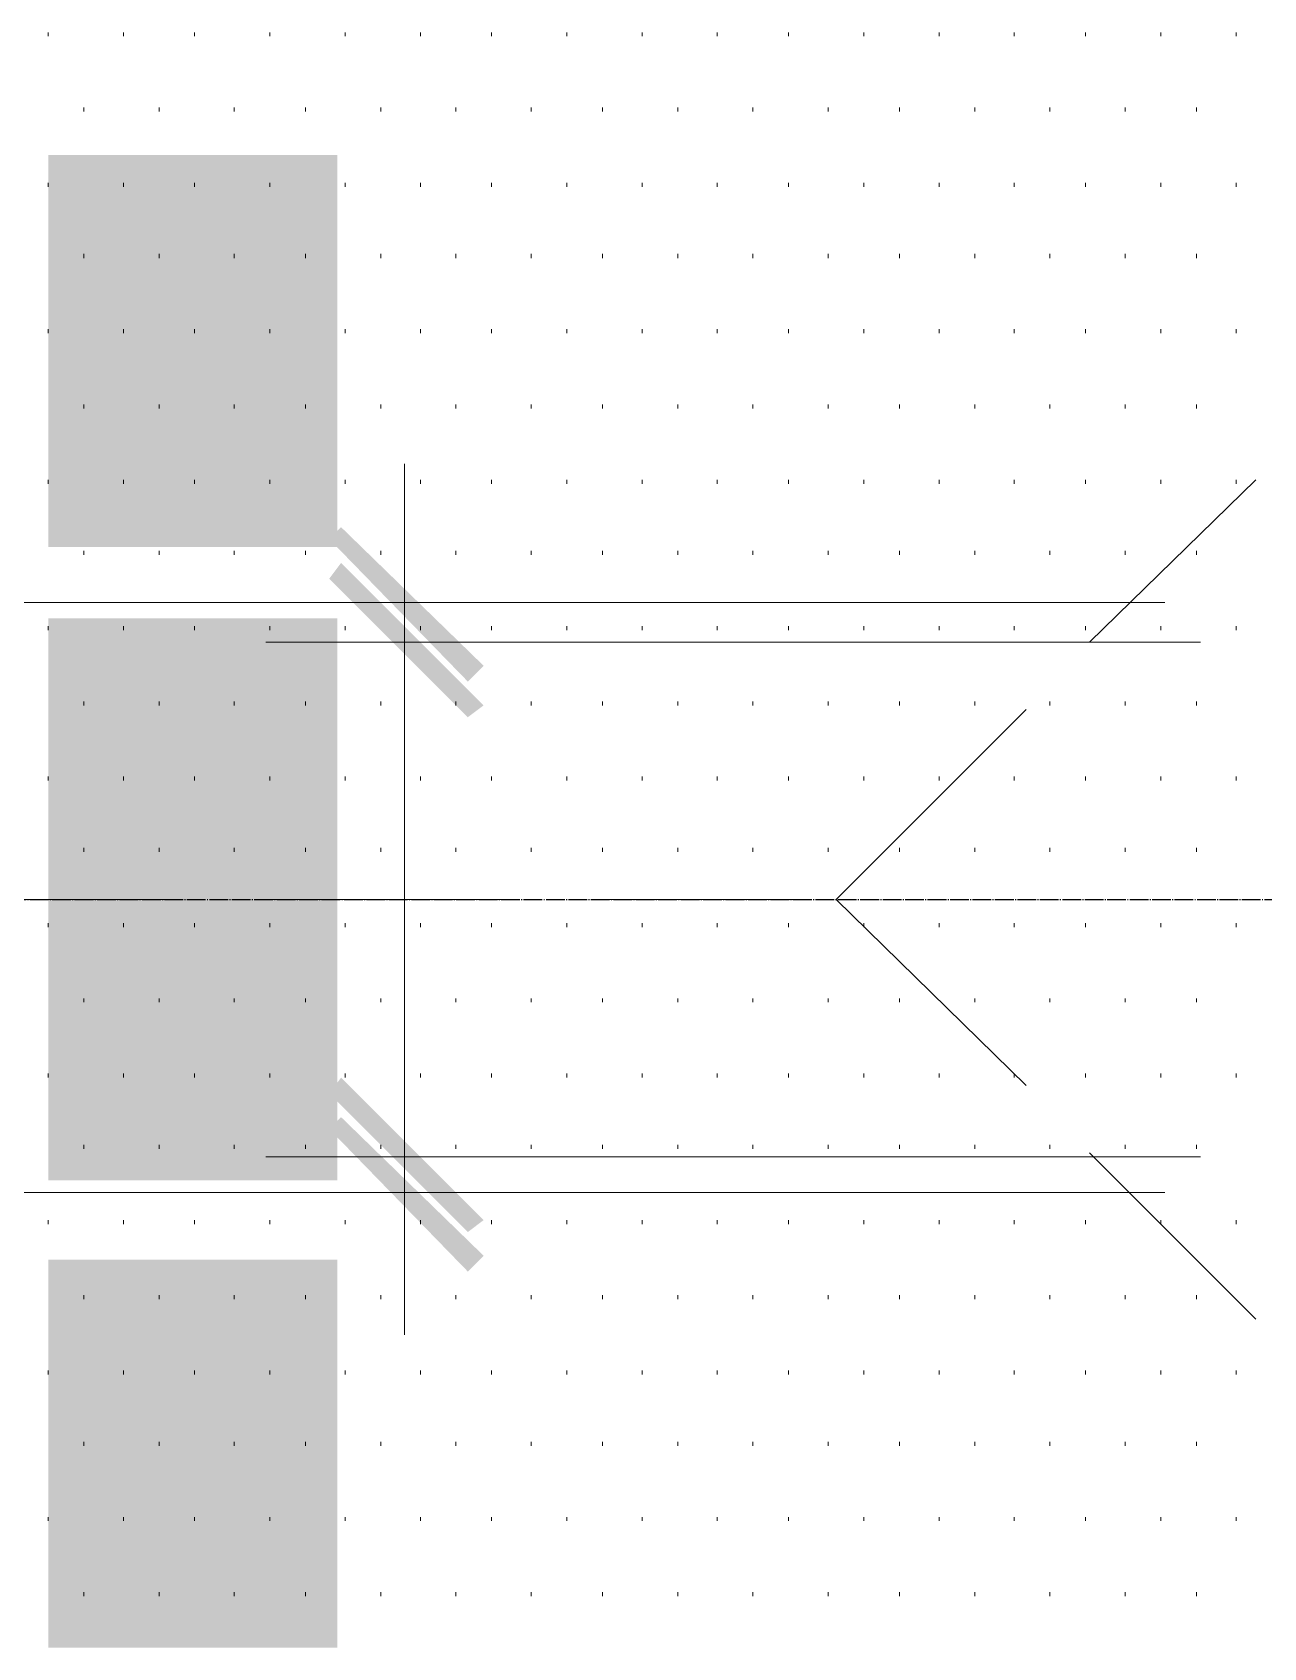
# Model space of a CAD drawing. Header units: millimetres. Extents: x -383313 to -161684, y -117025 to 99224.
# Drawn here: x -322343 to -321027, y -24382 to -22655 of the extents above; entities that cross this region are included whole.
import ezdxf

# ---------------------------------------------------------------- set-up
doc = ezdxf.new("R2010")
doc.units = ezdxf.units.MM
doc.header["$MEASUREMENT"] = 0
doc.linetypes.add('PS-GOST2.303 5', pattern=[24, 20, -1.5, 1, -1.5])
for name, color, linetype in [('PDF_Geometry', 7, 'Continuous'), ('PDF_Solid Fills', 7, 'Continuous'), ('PS_Оси', 5, 'PS-GOST2.303 5')]:
    doc.layers.add(name, color=color, linetype=linetype)

# ---------------------------------------------------------------- blocks, each defined once
blk = doc.blocks.new('A$Cf5759c35')
at = {"layer": 'PDF_Solid Fills'}
for points in [[(36165.2, -4627), (36165.2, -4627), (36165.2, -4652.4), (36169.4, -4656.7), (36169.4, -4660.9), (36173.7, -4669.4), (36177.9, -4673.6), (36177.9, -4673.6), (36182.1, -4677.8), (36190.6, -4682.1), (36190.6, -4627), (36190.6, -4627), (36190.6, -4618.6), (36190.6, -4614.3), (36194.8, -4605.9), (36199.1, -4601.6), (36203.3, -4597.4), (36211.8, -4593.2), (36211.8, -4593.2), (36216, -4588.9), (36220.2, -4588.9), (36224.5, -4584.7), (36228.7, -4584.7), (36232.9, -4584.7), (36241.4, -4580.5), (36249.9, -4580.5), (36254.1, -4580.5), (36262.6, -4580.5), (36271, -4580.5), (36283.7, -4580.5), (36292.2, -4580.5), (36292.2, -4580.5), (36304.9, -4580.5), (36313.4, -4580.5), (36321.8, -4580.5), (36330.3, -4580.5), (36334.5, -4580.5), (36343, -4580.5), (36351.5, -4584.7), (36355.7, -4584.7), (36359.9, -4584.7), (36364.2, -4588.9), (36368.4, -4588.9), (36372.6, -4593.2), (36376.9, -4593.2), (36381.1, -4597.4), (36385.3, -4605.9), (36389.6, -4610.1), (36393.8, -4614.3), (36393.8, -4622.8), (36393.8, -4627), (36398, -4682.1), (36402.3, -4677.8), (36406.5, -4673.6), (36410.7, -4669.4), (36410.7, -4660.9), (36415, -4656.7), (36415, -4648.2), (36419.2, -4644), (36419.2, -4635.5), (36419.2, -4627), (36419.2, -4627), (36419.2, -4618.6), (36419.2, -4614.3), (36415, -4605.9), (36415, -4601.6), (36410.7, -4593.2), (36406.5, -4588.9), (36406.5, -4584.7), (36402.3, -4580.5), (36398, -4576.2), (36393.8, -4572), (36389.6, -4567.8), (36381.1, -4563.5), (36376.9, -4563.5), (36368.4, -4559.3), (36364.2, -4555.1), (36359.9, -4555.1), (36355.7, -4555.1), (36351.5, -4550.8), (36343, -4550.8), (36338.8, -4550.8), (36330.3, -4550.8), (36321.8, -4546.6), (36317.6, -4546.6), (36309.1, -4546.6), (36300.7, -4546.6), (36292.2, -4546.6), (36288, -4546.6), (36279.5, -4546.6), (36271, -4546.6), (36262.6, -4546.6), (36258.3, -4546.6), (36249.9, -4550.8), (36245.6, -4550.8), (36237.2, -4550.8), (36232.9, -4550.8), (36224.5, -4555.1), (36220.2, -4555.1), (36211.8, -4559.3), (36207.5, -4563.5), (36199.1, -4563.5), (36194.8, -4567.8), (36194.8, -4567.8), (36190.6, -4572), (36186.4, -4576.2), (36177.9, -4580.5), (36173.7, -4588.9), (36173.7, -4593.2), (36169.4, -4593.2), (36169.4, -4601.6), (36165.2, -4605.9), (36165.2, -4614.3), (36165.2, -4622.8)], [(36190.6, -4682.1), (36194.8, -4686.3), (36199.1, -4690.5), (36207.5, -4694.8), (36211.8, -4699), (36220.2, -4699), (36220.2, -4703.2), (36228.7, -4703.2), (36232.9, -4703.2), (36241.4, -4707.5), (36245.6, -4707.5), (36254.1, -4707.5), (36258.3, -4707.5), (36266.8, -4707.5), (36275.3, -4707.5), (36283.7, -4711.7), (36292.2, -4711.7), (36296.4, -4711.7), (36304.9, -4711.7), (36313.4, -4707.5), (36321.8, -4707.5), (36330.3, -4707.5), (36338.8, -4707.5), (36343, -4707.5), (36351.5, -4703.2), (36355.7, -4703.2), (36364.2, -4699), (36368.4, -4699), (36372.6, -4694.8), (36381.1, -4694.8), (36385.3, -4690.5), (36389.6, -4686.3), (36393.8, -4686.3), (36398, -4682.1), (36393.8, -4627), (36393.8, -4631.3), (36393.8, -4635.5), (36389.6, -4644), (36389.6, -4648.2), (36385.3, -4652.4), (36381.1, -4660.9), (36372.6, -4665.1), (36372.6, -4665.1), (36368.4, -4665.1), (36364.2, -4669.4), (36359.9, -4669.4), (36355.7, -4673.6), (36347.2, -4673.6), (36343, -4673.6), (36334.5, -4677.8), (36326.1, -4677.8), (36317.6, -4677.8), (36309.1, -4677.8), (36300.7, -4677.8), (36292.2, -4677.8), (36283.7, -4677.8), (36275.3, -4677.8), (36266.8, -4677.8), (36258.3, -4677.8), (36249.9, -4677.8), (36245.6, -4673.6), (36237.2, -4673.6), (36232.9, -4673.6), (36224.5, -4669.4), (36220.2, -4669.4), (36216, -4665.1), (36211.8, -4665.1), (36207.5, -4660.9), (36203.3, -4656.7), (36199.1, -4652.4), (36194.8, -4648.2), (36190.6, -4644), (36190.6, -4635.5), (36190.6, -4627)], [(36165.2, -4775.2), (36165.2, -4800.6), (36326.1, -4914.9), (36355.7, -4914.9), (36355.7, -4804.8), (36415, -4804.8), (36415, -4775.2), (36355.7, -4775.2), (36355.7, -4741.3), (36326.1, -4741.3), (36326.1, -4775.2), (36326.1, -4885.3), (36216, -4804.8)], [(36165.2, -4775.2), (36216, -4804.8), (36326.1, -4804.8), (36326.1, -4885.3), (36326.1, -4775.2)], [(36165.2, -5118.1), (36165.2, -5118.1), (36165.2, -5143.5), (36169.4, -5147.7), (36169.4, -5152), (36173.7, -5160.4), (36177.9, -5164.7), (36177.9, -5164.7), (36182.1, -5168.9), (36190.6, -5173.1), (36190.6, -5118.1), (36190.6, -5118.1), (36190.6, -5109.6), (36190.6, -5105.4), (36194.8, -5096.9), (36199.1, -5092.7), (36203.3, -5088.5), (36211.8, -5084.2), (36211.8, -5084.2), (36216, -5080), (36220.2, -5080), (36224.5, -5075.8), (36228.7, -5075.8), (36232.9, -5075.8), (36241.4, -5071.5), (36249.9, -5071.5), (36254.1, -5071.5), (36262.6, -5071.5), (36271, -5071.5), (36283.7, -5071.5), (36292.2, -5071.5), (36292.2, -5071.5), (36304.9, -5071.5), (36313.4, -5071.5), (36321.8, -5071.5), (36330.3, -5071.5), (36334.5, -5071.5), (36343, -5071.5), (36351.5, -5075.8), (36355.7, -5075.8), (36359.9, -5075.8), (36364.2, -5080), (36368.4, -5080), (36372.6, -5084.2), (36376.9, -5084.2), (36381.1, -5088.5), (36385.3, -5096.9), (36389.6, -5101.2), (36393.8, -5105.4), (36393.8, -5113.9), (36393.8, -5118.1), (36398, -5173.1), (36402.3, -5168.9), (36406.5, -5164.7), (36410.7, -5160.4), (36410.7, -5152), (36415, -5147.7), (36415, -5139.3), (36419.2, -5135), (36419.2, -5126.6), (36419.2, -5118.1), (36419.2, -5118.1), (36419.2, -5109.6), (36419.2, -5105.4), (36415, -5096.9), (36415, -5092.7), (36410.7, -5084.2), (36406.5, -5080), (36406.5, -5075.8), (36402.3, -5071.5), (36398, -5067.3), (36393.8, -5063.1), (36389.6, -5058.8), (36381.1, -5054.6), (36376.9, -5054.6), (36368.4, -5050.4), (36364.2, -5046.1), (36359.9, -5046.1), (36355.7, -5046.1), (36351.5, -5041.9), (36343, -5041.9), (36338.8, -5041.9), (36330.3, -5041.9), (36321.8, -5037.7), (36317.6, -5037.7), (36309.1, -5037.7), (36300.7, -5037.7), (36292.2, -5037.7), (36288, -5037.7), (36279.5, -5037.7), (36271, -5037.7), (36262.6, -5037.7), (36258.3, -5037.7), (36249.9, -5041.9), (36245.6, -5041.9), (36237.2, -5041.9), (36232.9, -5041.9), (36224.5, -5046.1), (36220.2, -5046.1), (36211.8, -5050.4), (36207.5, -5054.6), (36199.1, -5054.6), (36194.8, -5058.8), (36194.8, -5058.8), (36190.6, -5063.1), (36186.4, -5067.3), (36177.9, -5071.5), (36173.7, -5080), (36173.7, -5084.2), (36169.4, -5084.2), (36169.4, -5092.7), (36165.2, -5096.9), (36165.2, -5105.4), (36165.2, -5113.9)], [(36190.6, -5173.1), (36194.8, -5177.4), (36199.1, -5181.6), (36207.5, -5185.8), (36211.8, -5190.1), (36220.2, -5190.1), (36220.2, -5194.3), (36228.7, -5194.3), (36232.9, -5194.3), (36241.4, -5198.5), (36245.6, -5198.5), (36254.1, -5198.5), (36258.3, -5198.5), (36266.8, -5198.5), (36275.3, -5198.5), (36283.7, -5202.8), (36292.2, -5202.8), (36296.4, -5202.8), (36304.9, -5202.8), (36313.4, -5198.5), (36321.8, -5198.5), (36330.3, -5198.5), (36338.8, -5198.5), (36343, -5198.5), (36351.5, -5194.3), (36355.7, -5194.3), (36364.2, -5190.1), (36368.4, -5190.1), (36372.6, -5185.8), (36381.1, -5185.8), (36385.3, -5181.6), (36389.6, -5177.4), (36393.8, -5177.4), (36398, -5173.1), (36393.8, -5118.1), (36393.8, -5122.3), (36393.8, -5126.6), (36389.6, -5135), (36389.6, -5139.3), (36385.3, -5143.5), (36381.1, -5152), (36372.6, -5156.2), (36372.6, -5156.2), (36368.4, -5156.2), (36364.2, -5160.4), (36359.9, -5160.4), (36355.7, -5164.7), (36347.2, -5164.7), (36343, -5164.7), (36334.5, -5168.9), (36326.1, -5168.9), (36317.6, -5168.9), (36309.1, -5168.9), (36300.7, -5168.9), (36292.2, -5168.9), (36283.7, -5168.9), (36275.3, -5168.9), (36266.8, -5168.9), (36258.3, -5168.9), (36249.9, -5168.9), (36245.6, -5164.7), (36237.2, -5164.7), (36232.9, -5164.7), (36224.5, -5160.4), (36220.2, -5160.4), (36216, -5156.2), (36211.8, -5156.2), (36207.5, -5152), (36203.3, -5147.7), (36199.1, -5143.5), (36194.8, -5139.3), (36190.6, -5135), (36190.6, -5126.6), (36190.6, -5118.1)], [(36271, -5253.6), (36275.3, -5317.1), (36275.3, -5308.6), (36279.5, -5300.1), (36279.5, -5291.7), (36283.7, -5287.4), (36288, -5283.2), (36292.2, -5279), (36296.4, -5274.7), (36300.7, -5270.5), (36304.9, -5266.3), (36313.4, -5266.3), (36317.6, -5262), (36326.1, -5262), (36334.5, -5262), (36334.5, -5262), (36338.8, -5262), (36347.2, -5262), (36355.7, -5266.3), (36359.9, -5266.3), (36368.4, -5270.5), (36372.6, -5274.7), (36376.9, -5279), (36376.9, -5279), (36385.3, -5283.2), (36385.3, -5291.7), (36389.6, -5295.9), (36393.8, -5300.1), (36393.8, -5308.6), (36393.8, -5317.1), (36393.8, -5253.6), (36389.6, -5249.3), (36389.6, -5249.3), (36381.1, -5245.1), (36376.9, -5240.9), (36372.6, -5236.6), (36364.2, -5236.6), (36359.9, -5232.4), (36351.5, -5232.4), (36343, -5232.4), (36338.8, -5228.2), (36330.3, -5228.2), (36326.1, -5228.2), (36321.8, -5232.4), (36313.4, -5232.4), (36304.9, -5232.4), (36300.7, -5236.6), (36292.2, -5236.6), (36288, -5240.9), (36283.7, -5245.1), (36275.3, -5249.3)], [(36169.4, -5240.9), (36169.4, -5367.9), (36296.4, -5389), (36300.7, -5359.4), (36296.4, -5359.4), (36292.2, -5355.2), (36288, -5346.7), (36283.7, -5342.5), (36283.7, -5342.5), (36279.5, -5338.2), (36279.5, -5329.8), (36275.3, -5321.3), (36275.3, -5317.1), (36271, -5253.6), (36271, -5253.6), (36266.8, -5257.8), (36266.8, -5355.2), (36199.1, -5342.5), (36199.1, -5240.9)], [(36249.9, -5308.6), (36249.9, -5308.6), (36249.9, -5321.3), (36254.1, -5329.8), (36254.1, -5338.2), (36258.3, -5342.5), (36262.6, -5346.7), (36266.8, -5355.2), (36266.8, -5257.8), (36262.6, -5262), (36258.3, -5270.5), (36254.1, -5274.7), (36254.1, -5279), (36249.9, -5287.4), (36249.9, -5291.7), (36249.9, -5300.1)], [(36347.2, -5363.6), (36351.5, -5397.5), (36351.5, -5393.3), (36368.4, -5393.3), (36372.6, -5389), (36381.1, -5389), (36385.3, -5384.8), (36389.6, -5380.6), (36393.8, -5376.3), (36398, -5372.1), (36402.3, -5367.9), (36406.5, -5363.6), (36410.7, -5355.2), (36415, -5350.9), (36415, -5342.5), (36415, -5338.2), (36419.2, -5329.8), (36419.2, -5321.3), (36419.2, -5317.1), (36419.2, -5312.8), (36419.2, -5308.6), (36419.2, -5300.1), (36415, -5291.7), (36415, -5287.4), (36410.7, -5279), (36410.7, -5274.7), (36406.5, -5270.5), (36402.3, -5262), (36398, -5257.8), (36393.8, -5253.6), (36393.8, -5317.1), (36393.8, -5317.1), (36393.8, -5321.3), (36393.8, -5329.8), (36389.6, -5334), (36385.3, -5342.5), (36381.1, -5346.7), (36376.9, -5350.9), (36372.6, -5355.2), (36368.4, -5355.2), (36359.9, -5359.4), (36355.7, -5363.6)], [(36271, -5448.3), (36275.3, -5511.8), (36275.3, -5503.3), (36279.5, -5494.9), (36279.5, -5486.4), (36283.7, -5482.2), (36288, -5477.9), (36292.2, -5473.7), (36296.4, -5469.5), (36300.7, -5465.2), (36304.9, -5461), (36313.4, -5461), (36317.6, -5456.8), (36326.1, -5456.8), (36334.5, -5456.8), (36334.5, -5456.8), (36338.8, -5456.8), (36347.2, -5456.8), (36355.7, -5461), (36359.9, -5461), (36368.4, -5465.2), (36372.6, -5469.5), (36376.9, -5473.7), (36376.9, -5473.7), (36385.3, -5477.9), (36385.3, -5486.4), (36389.6, -5490.6), (36393.8, -5494.9), (36393.8, -5503.3), (36393.8, -5511.8), (36393.8, -5448.3), (36389.6, -5444.1), (36389.6, -5444.1), (36381.1, -5439.8), (36376.9, -5435.6), (36372.6, -5431.4), (36364.2, -5431.4), (36359.9, -5427.1), (36351.5, -5427.1), (36343, -5427.1), (36338.8, -5422.9), (36330.3, -5422.9), (36326.1, -5422.9), (36321.8, -5427.1), (36313.4, -5427.1), (36304.9, -5427.1), (36300.7, -5431.4), (36292.2, -5431.4), (36288, -5435.6), (36283.7, -5439.8), (36275.3, -5444.1)], [(36169.4, -5435.6), (36169.4, -5562.6), (36296.4, -5583.8), (36300.7, -5554.1), (36296.4, -5554.1), (36292.2, -5549.9), (36288, -5541.4), (36283.7, -5537.2), (36283.7, -5537.2), (36279.5, -5533), (36279.5, -5524.5), (36275.3, -5516), (36275.3, -5511.8), (36271, -5448.3), (36271, -5448.3), (36266.8, -5452.5), (36266.8, -5549.9), (36199.1, -5537.2), (36199.1, -5435.6)], [(36249.9, -5503.3), (36249.9, -5503.3), (36249.9, -5516), (36254.1, -5524.5), (36254.1, -5533), (36258.3, -5537.2), (36262.6, -5541.4), (36266.8, -5549.9), (36266.8, -5452.5), (36262.6, -5456.8), (36258.3, -5465.2), (36254.1, -5469.5), (36254.1, -5473.7), (36249.9, -5482.2), (36249.9, -5486.4), (36249.9, -5494.9)], [(36347.2, -5558.4), (36351.5, -5592.2), (36351.5, -5588), (36368.4, -5588), (36372.6, -5583.8), (36381.1, -5583.8), (36385.3, -5579.5), (36389.6, -5575.3), (36393.8, -5571.1), (36398, -5566.8), (36402.3, -5562.6), (36406.5, -5558.4), (36410.7, -5549.9), (36415, -5545.7), (36415, -5537.2), (36415, -5533), (36419.2, -5524.5), (36419.2, -5516), (36419.2, -5511.8), (36419.2, -5507.6), (36419.2, -5503.3), (36419.2, -5494.9), (36415, -5486.4), (36415, -5482.2), (36410.7, -5473.7), (36410.7, -5469.5), (36406.5, -5465.2), (36402.3, -5456.8), (36398, -5452.5), (36393.8, -5448.3), (36393.8, -5511.8), (36393.8, -5511.8), (36393.8, -5516), (36393.8, -5524.5), (36389.6, -5528.7), (36385.3, -5537.2), (36381.1, -5541.4), (36376.9, -5545.7), (36372.6, -5549.9), (36368.4, -5549.9), (36359.9, -5554.1), (36355.7, -5558.4)], [(36165.2, -5808.1), (36165.2, -5808.1), (36165.2, -5833.5), (36169.4, -5837.8), (36169.4, -5842), (36173.7, -5850.5), (36177.9, -5854.7), (36177.9, -5854.7), (36182.1, -5858.9), (36190.6, -5863.2), (36190.6, -5808.1), (36190.6, -5808.1), (36190.6, -5799.7), (36190.6, -5795.4), (36194.8, -5787), (36199.1, -5782.7), (36203.3, -5778.5), (36211.8, -5774.3), (36211.8, -5774.3), (36216, -5770), (36220.2, -5770), (36224.5, -5765.8), (36228.7, -5765.8), (36232.9, -5765.8), (36241.4, -5761.6), (36249.9, -5761.6), (36254.1, -5761.6), (36262.6, -5761.6), (36271, -5761.6), (36283.7, -5761.6), (36292.2, -5761.6), (36292.2, -5761.6), (36304.9, -5761.6), (36313.4, -5761.6), (36321.8, -5761.6), (36330.3, -5761.6), (36334.5, -5761.6), (36343, -5761.6), (36351.5, -5765.8), (36355.7, -5765.8), (36359.9, -5765.8), (36364.2, -5770), (36368.4, -5770), (36372.6, -5774.3), (36376.9, -5774.3), (36381.1, -5778.5), (36385.3, -5787), (36389.6, -5791.2), (36393.8, -5795.4), (36393.8, -5803.9), (36393.8, -5808.1), (36398, -5863.2), (36402.3, -5858.9), (36406.5, -5854.7), (36410.7, -5850.5), (36410.7, -5842), (36415, -5837.8), (36415, -5829.3), (36419.2, -5825.1), (36419.2, -5816.6), (36419.2, -5808.1), (36419.2, -5808.1), (36419.2, -5799.7), (36419.2, -5795.4), (36415, -5787), (36415, -5782.7), (36410.7, -5774.3), (36406.5, -5770), (36406.5, -5765.8), (36402.3, -5761.6), (36398, -5757.3), (36393.8, -5753.1), (36389.6, -5748.9), (36381.1, -5744.6), (36376.9, -5744.6), (36368.4, -5740.4), (36364.2, -5736.2), (36359.9, -5736.2), (36355.7, -5736.2), (36351.5, -5731.9), (36343, -5731.9), (36338.8, -5731.9), (36330.3, -5731.9), (36321.8, -5727.7), (36317.6, -5727.7), (36309.1, -5727.7), (36300.7, -5727.7), (36292.2, -5727.7), (36288, -5727.7), (36279.5, -5727.7), (36271, -5727.7), (36262.6, -5727.7), (36258.3, -5727.7), (36249.9, -5731.9), (36245.6, -5731.9), (36237.2, -5731.9), (36232.9, -5731.9), (36224.5, -5736.2), (36220.2, -5736.2), (36211.8, -5740.4), (36207.5, -5744.6), (36199.1, -5744.6), (36194.8, -5748.9), (36194.8, -5748.9), (36190.6, -5753.1), (36186.4, -5757.3), (36177.9, -5761.6), (36173.7, -5770), (36173.7, -5774.3), (36169.4, -5774.3), (36169.4, -5782.7), (36165.2, -5787), (36165.2, -5795.4), (36165.2, -5803.9)], [(36190.6, -5863.2), (36194.8, -5867.4), (36199.1, -5871.6), (36207.5, -5875.9), (36211.8, -5880.1), (36220.2, -5880.1), (36220.2, -5884.3), (36228.7, -5884.3), (36232.9, -5884.3), (36241.4, -5888.6), (36245.6, -5888.6), (36254.1, -5888.6), (36258.3, -5888.6), (36266.8, -5888.6), (36275.3, -5888.6), (36283.7, -5892.8), (36292.2, -5892.8), (36296.4, -5892.8), (36304.9, -5892.8), (36313.4, -5888.6), (36321.8, -5888.6), (36330.3, -5888.6), (36338.8, -5888.6), (36343, -5888.6), (36351.5, -5884.3), (36355.7, -5884.3), (36364.2, -5880.1), (36368.4, -5880.1), (36372.6, -5875.9), (36381.1, -5875.9), (36385.3, -5871.6), (36389.6, -5867.4), (36393.8, -5867.4), (36398, -5863.2), (36393.8, -5808.1), (36393.8, -5812.4), (36393.8, -5816.6), (36389.6, -5825.1), (36389.6, -5829.3), (36385.3, -5833.5), (36381.1, -5842), (36372.6, -5846.2), (36372.6, -5846.2), (36368.4, -5846.2), (36364.2, -5850.5), (36359.9, -5850.5), (36355.7, -5854.7), (36347.2, -5854.7), (36343, -5854.7), (36334.5, -5858.9), (36326.1, -5858.9), (36317.6, -5858.9), (36309.1, -5858.9), (36300.7, -5858.9), (36292.2, -5858.9), (36283.7, -5858.9), (36275.3, -5858.9), (36266.8, -5858.9), (36258.3, -5858.9), (36249.9, -5858.9), (36245.6, -5854.7), (36237.2, -5854.7), (36232.9, -5854.7), (36224.5, -5850.5), (36220.2, -5850.5), (36216, -5846.2), (36211.8, -5846.2), (36207.5, -5842), (36203.3, -5837.8), (36199.1, -5833.5), (36194.8, -5829.3), (36190.6, -5825.1), (36190.6, -5816.6), (36190.6, -5808.1)], [(36165.2, -5956.3), (36165.2, -5981.7), (36326.1, -6096), (36355.7, -6096), (36355.7, -5985.9), (36415, -5985.9), (36415, -5956.3), (36355.7, -5956.3), (36355.7, -5922.4), (36326.1, -5922.4), (36326.1, -5956.3), (36326.1, -6066.4), (36216, -5985.9)], [(36165.2, -5956.3), (36216, -5985.9), (36326.1, -5985.9), (36326.1, -6066.4), (36326.1, -5956.3)]]:
    blk.add_hatch(color=8, dxfattribs=at).paths.add_polyline_path(points)
at = {"layer": 'PDF_Geometry', "color": 8, "lineweight": 9}
for points in [[(36135.6, -4394.2), (36135.6, -4390)], [(36216, -4394.2), (36216, -4390)], [(36292.2, -4394.2), (36292.2, -4390)], [(36372.6, -4394.2), (36372.6, -4390)], [(36453.1, -4394.2), (36453.1, -4390)], [(36533.5, -4394.2), (36533.5, -4390)], [(36609.7, -4394.2), (36609.7, -4390)], [(36690.1, -4394.2), (36690.1, -4390)], [(36770.6, -4394.2), (36770.6, -4390)], [(36851, -4394.2), (36851, -4390)], [(36927.2, -4394.2), (36927.2, -4390)], [(37007.6, -4394.2), (37007.6, -4390)], [(37088.1, -4394.2), (37088.1, -4390)], [(37168.5, -4394.2), (37168.5, -4390)], [(37244.7, -4394.2), (37244.7, -4390)], [(37325.1, -4394.2), (37325.1, -4390)], [(37405.6, -4394.2), (37405.6, -4390)], [(36173.7, -4474.6), (36173.7, -4470.4)], [(36254.1, -4474.6), (36254.1, -4470.4)], [(36334.5, -4474.6), (36334.5, -4470.4)], [(36410.7, -4474.6), (36410.7, -4470.4)], [(36491.2, -4474.6), (36491.2, -4470.4)], [(36571.6, -4474.6), (36571.6, -4470.4)], [(36652, -4474.6), (36652, -4470.4)], [(36728.2, -4474.6), (36728.2, -4470.4)], [(36808.7, -4474.6), (36808.7, -4470.4)], [(36889.1, -4474.6), (36889.1, -4470.4)], [(36969.5, -4474.6), (36969.5, -4470.4)], [(37045.7, -4474.6), (37045.7, -4470.4)], [(37126.2, -4474.6), (37126.2, -4470.4)], [(37206.6, -4474.6), (37206.6, -4470.4)], [(37287, -4474.6), (37287, -4470.4)], [(37363.2, -4474.6), (37363.2, -4470.4)], [(36135.6, -4555.1), (36135.6, -4550.8)], [(36216, -4555.1), (36216, -4550.8)], [(36292.2, -4555.1), (36292.2, -4550.8)], [(36372.6, -4555.1), (36372.6, -4550.8)], [(36453.1, -4555.1), (36453.1, -4550.8)], [(36533.5, -4555.1), (36533.5, -4550.8)], [(36609.7, -4555.1), (36609.7, -4550.8)], [(36690.1, -4555.1), (36690.1, -4550.8)], [(36770.6, -4555.1), (36770.6, -4550.8)], [(36851, -4555.1), (36851, -4550.8)], [(36927.2, -4555.1), (36927.2, -4550.8)], [(37007.6, -4555.1), (37007.6, -4550.8)], [(37088.1, -4555.1), (37088.1, -4550.8)], [(37168.5, -4555.1), (37168.5, -4550.8)], [(37244.7, -4555.1), (37244.7, -4550.8)], [(37325.1, -4555.1), (37325.1, -4550.8)], [(37405.6, -4555.1), (37405.6, -4550.8)], [(36173.7, -4631.3), (36173.7, -4627)], [(36254.1, -4631.3), (36254.1, -4627)], [(36334.5, -4631.3), (36334.5, -4627)], [(36410.7, -4631.3), (36410.7, -4627)], [(36491.2, -4631.3), (36491.2, -4627)], [(36571.6, -4631.3), (36571.6, -4627)], [(36652, -4631.3), (36652, -4627)], [(36728.2, -4631.3), (36728.2, -4627)], [(36808.7, -4631.3), (36808.7, -4627)], [(36889.1, -4631.3), (36889.1, -4627)], [(36969.5, -4631.3), (36969.5, -4627)], [(37045.7, -4631.3), (37045.7, -4627)], [(37126.2, -4631.3), (37126.2, -4627)], [(37206.6, -4631.3), (37206.6, -4627)], [(37287, -4631.3), (37287, -4627)], [(37363.2, -4631.3), (37363.2, -4627)], [(36135.6, -4711.7), (36135.6, -4707.5)], [(36216, -4711.7), (36216, -4707.5)], [(36292.2, -4711.7), (36292.2, -4707.5)], [(36372.6, -4711.7), (36372.6, -4707.5)], [(36453.1, -4711.7), (36453.1, -4707.5)], [(36533.5, -4711.7), (36533.5, -4707.5)], [(36609.7, -4711.7), (36609.7, -4707.5)], [(36690.1, -4711.7), (36690.1, -4707.5)], [(36770.6, -4711.7), (36770.6, -4707.5)], [(36851, -4711.7), (36851, -4707.5)], [(36927.2, -4711.7), (36927.2, -4707.5)], [(37007.6, -4711.7), (37007.6, -4707.5)], [(37088.1, -4711.7), (37088.1, -4707.5)], [(37168.5, -4711.7), (37168.5, -4707.5)], [(37244.7, -4711.7), (37244.7, -4707.5)], [(37325.1, -4711.7), (37325.1, -4707.5)], [(37405.6, -4711.7), (37405.6, -4707.5)], [(36173.7, -4792.1), (36173.7, -4787.9)], [(36254.1, -4792.1), (36254.1, -4787.9)], [(36334.5, -4792.1), (36334.5, -4787.9)], [(36410.7, -4792.1), (36410.7, -4787.9)], [(36491.2, -4792.1), (36491.2, -4787.9)], [(36571.6, -4792.1), (36571.6, -4787.9)], [(36652, -4792.1), (36652, -4787.9)], [(36728.2, -4792.1), (36728.2, -4787.9)], [(36808.7, -4792.1), (36808.7, -4787.9)], [(36889.1, -4792.1), (36889.1, -4787.9)], [(36969.5, -4792.1), (36969.5, -4787.9)], [(37045.7, -4792.1), (37045.7, -4787.9)], [(37126.2, -4792.1), (37126.2, -4787.9)], [(37206.6, -4792.1), (37206.6, -4787.9)], [(37287, -4792.1), (37287, -4787.9)], [(37363.2, -4792.1), (37363.2, -4787.9)], [(36135.6, -4872.6), (36135.6, -4868.3)], [(36216, -4872.6), (36216, -4868.3)], [(36292.2, -4872.6), (36292.2, -4868.3)], [(36372.6, -4872.6), (36372.6, -4868.3)], [(36453.1, -4872.6), (36453.1, -4868.3)], [(36533.5, -4872.6), (36533.5, -4868.3)], [(36609.7, -4872.6), (36609.7, -4868.3)], [(36690.1, -4872.6), (36690.1, -4868.3)], [(36770.6, -4872.6), (36770.6, -4868.3)], [(36851, -4872.6), (36851, -4868.3)], [(36927.2, -4872.6), (36927.2, -4868.3)], [(37007.6, -4872.6), (37007.6, -4868.3)], [(37088.1, -4872.6), (37088.1, -4868.3)], [(37168.5, -4872.6), (37168.5, -4868.3)], [(37244.7, -4872.6), (37244.7, -4868.3)], [(37325.1, -4872.6), (37325.1, -4868.3)], [(37405.6, -4872.6), (37405.6, -4868.3)], [(36173.7, -4948.8), (36173.7, -4944.5)], [(36254.1, -4948.8), (36254.1, -4944.5)], [(36334.5, -4948.8), (36334.5, -4944.5)], [(36410.7, -4948.8), (36410.7, -4944.5)], [(36491.2, -4948.8), (36491.2, -4944.5)], [(36571.6, -4948.8), (36571.6, -4944.5)], [(36652, -4948.8), (36652, -4944.5)], [(36728.2, -4948.8), (36728.2, -4944.5)], [(36808.7, -4948.8), (36808.7, -4944.5)], [(36889.1, -4948.8), (36889.1, -4944.5)], [(36969.5, -4948.8), (36969.5, -4944.5)], [(37045.7, -4948.8), (37045.7, -4944.5)], [(37126.2, -4948.8), (37126.2, -4944.5)], [(37206.6, -4948.8), (37206.6, -4944.5)], [(37287, -4948.8), (37287, -4944.5)], [(37363.2, -4948.8), (37363.2, -4944.5)], [(36135.6, -5029.2), (36135.6, -5025)], [(36216, -5029.2), (36216, -5025)], [(36292.2, -5029.2), (36292.2, -5025)], [(36372.6, -5029.2), (36372.6, -5025)], [(36453.1, -5029.2), (36453.1, -5025)], [(36533.5, -5029.2), (36533.5, -5025)], [(36609.7, -5029.2), (36609.7, -5025)], [(36690.1, -5029.2), (36690.1, -5025)], [(36770.6, -5029.2), (36770.6, -5025)], [(36851, -5029.2), (36851, -5025)], [(36927.2, -5029.2), (36927.2, -5025)], [(37007.6, -5029.2), (37007.6, -5025)], [(37088.1, -5029.2), (37088.1, -5025)], [(37168.5, -5029.2), (37168.5, -5025)], [(37244.7, -5029.2), (37244.7, -5025)], [(37325.1, -5029.2), (37325.1, -5025)], [(37405.6, -5029.2), (37405.6, -5025)], [(36173.7, -5109.6), (36173.7, -5105.4)], [(36254.1, -5109.6), (36254.1, -5105.4)], [(36334.5, -5109.6), (36334.5, -5105.4)], [(36410.7, -5109.6), (36410.7, -5105.4)], [(36491.2, -5109.6), (36491.2, -5105.4)], [(36571.6, -5109.6), (36571.6, -5105.4)], [(36652, -5109.6), (36652, -5105.4)], [(36728.2, -5109.6), (36728.2, -5105.4)], [(36808.7, -5109.6), (36808.7, -5105.4)], [(36889.1, -5109.6), (36889.1, -5105.4)], [(36969.5, -5109.6), (36969.5, -5105.4)], [(37045.7, -5109.6), (37045.7, -5105.4)], [(37126.2, -5109.6), (37126.2, -5105.4)], [(37206.6, -5109.6), (37206.6, -5105.4)], [(37287, -5109.6), (37287, -5105.4)], [(37363.2, -5109.6), (37363.2, -5105.4)], [(36135.6, -5190.1), (36135.6, -5185.8)], [(36216, -5190.1), (36216, -5185.8)], [(36292.2, -5190.1), (36292.2, -5185.8)], [(36372.6, -5190.1), (36372.6, -5185.8)], [(36453.1, -5190.1), (36453.1, -5185.8)], [(36533.5, -5190.1), (36533.5, -5185.8)], [(36609.7, -5190.1), (36609.7, -5185.8)], [(36690.1, -5190.1), (36690.1, -5185.8)], [(36770.6, -5190.1), (36770.6, -5185.8)], [(36851, -5190.1), (36851, -5185.8)], [(36927.2, -5190.1), (36927.2, -5185.8)], [(37007.6, -5190.1), (37007.6, -5185.8)], [(37088.1, -5190.1), (37088.1, -5185.8)], [(37168.5, -5190.1), (37168.5, -5185.8)], [(37244.7, -5190.1), (37244.7, -5185.8)], [(37325.1, -5190.1), (37325.1, -5185.8)], [(37405.6, -5190.1), (37405.6, -5185.8)], [(36173.7, -5266.3), (36173.7, -5262)], [(36254.1, -5266.3), (36254.1, -5262)], [(36334.5, -5266.3), (36334.5, -5262)], [(36410.7, -5266.3), (36410.7, -5262)], [(36491.2, -5266.3), (36491.2, -5262)], [(36571.6, -5266.3), (36571.6, -5262)], [(36652, -5266.3), (36652, -5262)], [(36728.2, -5266.3), (36728.2, -5262)], [(36808.7, -5266.3), (36808.7, -5262)], [(36889.1, -5266.3), (36889.1, -5262)], [(36969.5, -5266.3), (36969.5, -5262)], [(37045.7, -5266.3), (37045.7, -5262)], [(37126.2, -5266.3), (37126.2, -5262)], [(37206.6, -5266.3), (37206.6, -5262)], [(37287, -5266.3), (37287, -5262)], [(37363.2, -5266.3), (37363.2, -5262)], [(36135.6, -5346.7), (36135.6, -5342.5)], [(36216, -5346.7), (36216, -5342.5)], [(36292.2, -5346.7), (36292.2, -5342.5)], [(36372.6, -5346.7), (36372.6, -5342.5)], [(36453.1, -5346.7), (36453.1, -5342.5)], [(36533.5, -5346.7), (36533.5, -5342.5)], [(36609.7, -5346.7), (36609.7, -5342.5)], [(36690.1, -5346.7), (36690.1, -5342.5)], [(36770.6, -5346.7), (36770.6, -5342.5)], [(36851, -5346.7), (36851, -5342.5)], [(36927.2, -5346.7), (36927.2, -5342.5)], [(37007.6, -5346.7), (37007.6, -5342.5)], [(37088.1, -5346.7), (37088.1, -5342.5)], [(37168.5, -5346.7), (37168.5, -5342.5)], [(37244.7, -5346.7), (37244.7, -5342.5)], [(37325.1, -5346.7), (37325.1, -5342.5)], [(37405.6, -5346.7), (37405.6, -5342.5)], [(36173.7, -5427.1), (36173.7, -5422.9)], [(36254.1, -5427.1), (36254.1, -5422.9)], [(36334.5, -5427.1), (36334.5, -5422.9)], [(36410.7, -5427.1), (36410.7, -5422.9)], [(36491.2, -5427.1), (36491.2, -5422.9)], [(36571.6, -5427.1), (36571.6, -5422.9)], [(36652, -5427.1), (36652, -5422.9)], [(36728.2, -5427.1), (36728.2, -5422.9)], [(36808.7, -5427.1), (36808.7, -5422.9)], [(36889.1, -5427.1), (36889.1, -5422.9)], [(36969.5, -5427.1), (36969.5, -5422.9)], [(37045.7, -5427.1), (37045.7, -5422.9)], [(37126.2, -5427.1), (37126.2, -5422.9)], [(37206.6, -5427.1), (37206.6, -5422.9)], [(37287, -5427.1), (37287, -5422.9)], [(37363.2, -5427.1), (37363.2, -5422.9)], [(36135.6, -5507.6), (36135.6, -5503.3)], [(36216, -5507.6), (36216, -5503.3)], [(36292.2, -5507.6), (36292.2, -5503.3)], [(36372.6, -5507.6), (36372.6, -5503.3)], [(36453.1, -5507.6), (36453.1, -5503.3)], [(36533.5, -5507.6), (36533.5, -5503.3)], [(36609.7, -5507.6), (36609.7, -5503.3)], [(36690.1, -5507.6), (36690.1, -5503.3)], [(36770.6, -5507.6), (36770.6, -5503.3)], [(36851, -5507.6), (36851, -5503.3)], [(36927.2, -5507.6), (36927.2, -5503.3)], [(37007.6, -5507.6), (37007.6, -5503.3)], [(37088.1, -5507.6), (37088.1, -5503.3)], [(37168.5, -5507.6), (37168.5, -5503.3)], [(37244.7, -5507.6), (37244.7, -5503.3)], [(37325.1, -5507.6), (37325.1, -5503.3)], [(37405.6, -5507.6), (37405.6, -5503.3)], [(36173.7, -5583.8), (36173.7, -5579.5)], [(36254.1, -5583.8), (36254.1, -5579.5)], [(36334.5, -5583.8), (36334.5, -5579.5)], [(36410.7, -5583.8), (36410.7, -5579.5)], [(36491.2, -5583.8), (36491.2, -5579.5)], [(36571.6, -5583.8), (36571.6, -5579.5)], [(36652, -5583.8), (36652, -5579.5)], [(36728.2, -5583.8), (36728.2, -5579.5)], [(36808.7, -5583.8), (36808.7, -5579.5)], [(36889.1, -5583.8), (36889.1, -5579.5)], [(36969.5, -5583.8), (36969.5, -5579.5)], [(37045.7, -5583.8), (37045.7, -5579.5)], [(37126.2, -5583.8), (37126.2, -5579.5)], [(37206.6, -5583.8), (37206.6, -5579.5)], [(37287, -5583.8), (37287, -5579.5)], [(37363.2, -5583.8), (37363.2, -5579.5)], [(36135.6, -5664.2), (36135.6, -5660)], [(36216, -5664.2), (36216, -5660)], [(36292.2, -5664.2), (36292.2, -5660)], [(36372.6, -5664.2), (36372.6, -5660)], [(36453.1, -5664.2), (36453.1, -5660)], [(36533.5, -5664.2), (36533.5, -5660)], [(36609.7, -5664.2), (36609.7, -5660)], [(36690.1, -5664.2), (36690.1, -5660)], [(36770.6, -5664.2), (36770.6, -5660)], [(36851, -5664.2), (36851, -5660)], [(36927.2, -5664.2), (36927.2, -5660)], [(37007.6, -5664.2), (37007.6, -5660)], [(37088.1, -5664.2), (37088.1, -5660)], [(37168.5, -5664.2), (37168.5, -5660)], [(37244.7, -5664.2), (37244.7, -5660)], [(37325.1, -5664.2), (37325.1, -5660)], [(37405.6, -5664.2), (37405.6, -5660)], [(36173.7, -5744.6), (36173.7, -5740.4)], [(36254.1, -5744.6), (36254.1, -5740.4)], [(36334.5, -5744.6), (36334.5, -5740.4)], [(36410.7, -5744.6), (36410.7, -5740.4)], [(36491.2, -5744.6), (36491.2, -5740.4)], [(36571.6, -5744.6), (36571.6, -5740.4)], [(36652, -5744.6), (36652, -5740.4)], [(36728.2, -5744.6), (36728.2, -5740.4)], [(36808.7, -5744.6), (36808.7, -5740.4)], [(36889.1, -5744.6), (36889.1, -5740.4)], [(36969.5, -5744.6), (36969.5, -5740.4)], [(37045.7, -5744.6), (37045.7, -5740.4)], [(37126.2, -5744.6), (37126.2, -5740.4)], [(37206.6, -5744.6), (37206.6, -5740.4)], [(37287, -5744.6), (37287, -5740.4)], [(37363.2, -5744.6), (37363.2, -5740.4)], [(36135.6, -5825.1), (36135.6, -5820.8)], [(36216, -5825.1), (36216, -5820.8)], [(36292.2, -5825.1), (36292.2, -5820.8)], [(36372.6, -5825.1), (36372.6, -5820.8)], [(36453.1, -5825.1), (36453.1, -5820.8)], [(36533.5, -5825.1), (36533.5, -5820.8)], [(36609.7, -5825.1), (36609.7, -5820.8)], [(36690.1, -5825.1), (36690.1, -5820.8)], [(36770.6, -5825.1), (36770.6, -5820.8)], [(36851, -5825.1), (36851, -5820.8)], [(36927.2, -5825.1), (36927.2, -5820.8)], [(37007.6, -5825.1), (37007.6, -5820.8)], [(37088.1, -5825.1), (37088.1, -5820.8)], [(37168.5, -5825.1), (37168.5, -5820.8)], [(37244.7, -5825.1), (37244.7, -5820.8)], [(37325.1, -5825.1), (37325.1, -5820.8)], [(37405.6, -5825.1), (37405.6, -5820.8)], [(36173.7, -5901.3), (36173.7, -5897)], [(36254.1, -5901.3), (36254.1, -5897)], [(36334.5, -5901.3), (36334.5, -5897)], [(36410.7, -5901.3), (36410.7, -5897)], [(36491.2, -5901.3), (36491.2, -5897)], [(36571.6, -5901.3), (36571.6, -5897)], [(36652, -5901.3), (36652, -5897)], [(36728.2, -5901.3), (36728.2, -5897)], [(36808.7, -5901.3), (36808.7, -5897)], [(36889.1, -5901.3), (36889.1, -5897)], [(36969.5, -5901.3), (36969.5, -5897)], [(37045.7, -5901.3), (37045.7, -5897)], [(37126.2, -5901.3), (37126.2, -5897)], [(37206.6, -5901.3), (37206.6, -5897)], [(37287, -5901.3), (37287, -5897)], [(37363.2, -5901.3), (37363.2, -5897)], [(36135.6, -5981.7), (36135.6, -5977.5)], [(36216, -5981.7), (36216, -5977.5)], [(36292.2, -5981.7), (36292.2, -5977.5)], [(36372.6, -5981.7), (36372.6, -5977.5)], [(36453.1, -5981.7), (36453.1, -5977.5)], [(36533.5, -5981.7), (36533.5, -5977.5)], [(36609.7, -5981.7), (36609.7, -5977.5)], [(36690.1, -5981.7), (36690.1, -5977.5)], [(36770.6, -5981.7), (36770.6, -5977.5)], [(36851, -5981.7), (36851, -5977.5)], [(36927.2, -5981.7), (36927.2, -5977.5)], [(37007.6, -5981.7), (37007.6, -5977.5)], [(37088.1, -5981.7), (37088.1, -5977.5)], [(37168.5, -5981.7), (37168.5, -5977.5)], [(37244.7, -5981.7), (37244.7, -5977.5)], [(37325.1, -5981.7), (37325.1, -5977.5)], [(37405.6, -5981.7), (37405.6, -5977.5)], [(36173.7, -6062.1), (36173.7, -6057.9)], [(36254.1, -6062.1), (36254.1, -6057.9)], [(36334.5, -6062.1), (36334.5, -6057.9)], [(36410.7, -6062.1), (36410.7, -6057.9)], [(36491.2, -6062.1), (36491.2, -6057.9)], [(36571.6, -6062.1), (36571.6, -6057.9)], [(36652, -6062.1), (36652, -6057.9)], [(36728.2, -6062.1), (36728.2, -6057.9)], [(36808.7, -6062.1), (36808.7, -6057.9)], [(36889.1, -6062.1), (36889.1, -6057.9)], [(36969.5, -6062.1), (36969.5, -6057.9)], [(37045.7, -6062.1), (37045.7, -6057.9)], [(37126.2, -6062.1), (37126.2, -6057.9)], [(37206.6, -6062.1), (37206.6, -6057.9)], [(37287, -6062.1), (37287, -6057.9)], [(37363.2, -6062.1), (37363.2, -6057.9)]]:
    blk.add_lwpolyline(points, dxfattribs=at)
at = {"layer": 'PDF_Geometry', "color": 8, "lineweight": 13}
for points in [[(36516.6, -5190.1), (36516.6, -5041.9), (36516.6, -4999.6), (36516.6, -4851.4)], [(37426.7, -4868.3), (37248.9, -5041.9)], [(36516.6, -5740.4), (36516.6, -5041.9), (36516.6, -4889.5)], [(35868.9, -4999.6), (37329.4, -4999.6), (36368.4, -4999.6)], [(37181.2, -5113.9), (36978, -5317.1), (37181.2, -5516)], [(36021.3, -5317.1), (36271, -5317.1)], [(36372.6, -5317.1), (36622.4, -5317.1)], [(36724, -5317.1), (36948.4, -5317.1)], [(36516.6, -5782.7), (36516.6, -5630.3), (36516.6, -5592.2), (36516.6, -5439.8)], [(37248.9, -5588), (37426.7, -5765.8)], [(35868.9, -5630.3), (37329.4, -5630.3), (36368.4, -5630.3)]]:
    blk.add_lwpolyline(points, dxfattribs=at)
for points in [[(36368.4, -5041.9), (37367.5, -5041.9)], [(36368.4, -5592.2), (37367.5, -5592.2)]]:
    blk.add_lwpolyline(points, close=True, dxfattribs=at)
at = {"layer": 'PDF_Solid Fills', "color": 8, "lineweight": 13}
for points in [[(36135.6, -4940.3), (36444.6, -4940.3), (36135.6, -4521.2)], [(36444.6, -4940.3), (36135.6, -4521.2), (36444.6, -4521.2)], [(36448.8, -4919.1), (36436.1, -4931.8), (36601.2, -5067.3)], [(36436.1, -4931.8), (36601.2, -5067.3), (36584.3, -5084.2)], [(36601.2, -5109.6), (36436.1, -4974.2), (36448.8, -4957.2)], [(36448.8, -4957.2), (36436.1, -4974.2), (36601.2, -5109.6)], [(36584.3, -5122.3), (36601.2, -5109.6), (36436.1, -4974.2)], [(36436.1, -4974.2), (36601.2, -5109.6), (36584.3, -5122.3)], [(36135.6, -5617.6), (36444.6, -5617.6), (36135.6, -5016.5)], [(36444.6, -5617.6), (36135.6, -5016.5), (36444.6, -5016.5)], [(36601.2, -5660), (36436.1, -5524.5), (36448.8, -5507.6)], [(36448.8, -5507.6), (36436.1, -5524.5), (36601.2, -5660)], [(36584.3, -5672.7), (36601.2, -5660), (36436.1, -5524.5)], [(36436.1, -5524.5), (36601.2, -5660), (36584.3, -5672.7)], [(36601.2, -5698.1), (36436.1, -5562.6), (36448.8, -5549.9)], [(36584.3, -5715), (36601.2, -5698.1), (36436.1, -5562.6)], [(36135.6, -6117.2), (36444.6, -6117.2), (36135.6, -5702.3)], [(36444.6, -6117.2), (36135.6, -5702.3), (36444.6, -5702.3)]]:
    blk.add_solid(points, dxfattribs=at)

msp = doc.modelspace()

# ---------------------------------------------------------------- linework, layer by layer
at = {"layer": 'PS_Оси'}
msp.add_lwpolyline([(-344361.65008, -23582.0977), (-340514.05882, -23582.0977), (-335514.05882, -23582.0977), (-330514.05882, -23582.0977), (-325514.05882, -23582.0977), (-320514.05882, -23582.0977), (-316483.98892, -23582.0977)], dxfattribs=at)

# ---------------------------------------------------------------- block references
at = {"ltscale": 100}
msp.add_blockref('A$Cf5759c35', (-358461.97282, -18264.93104), dxfattribs=at)

doc.saveas('drawing.dxf')
